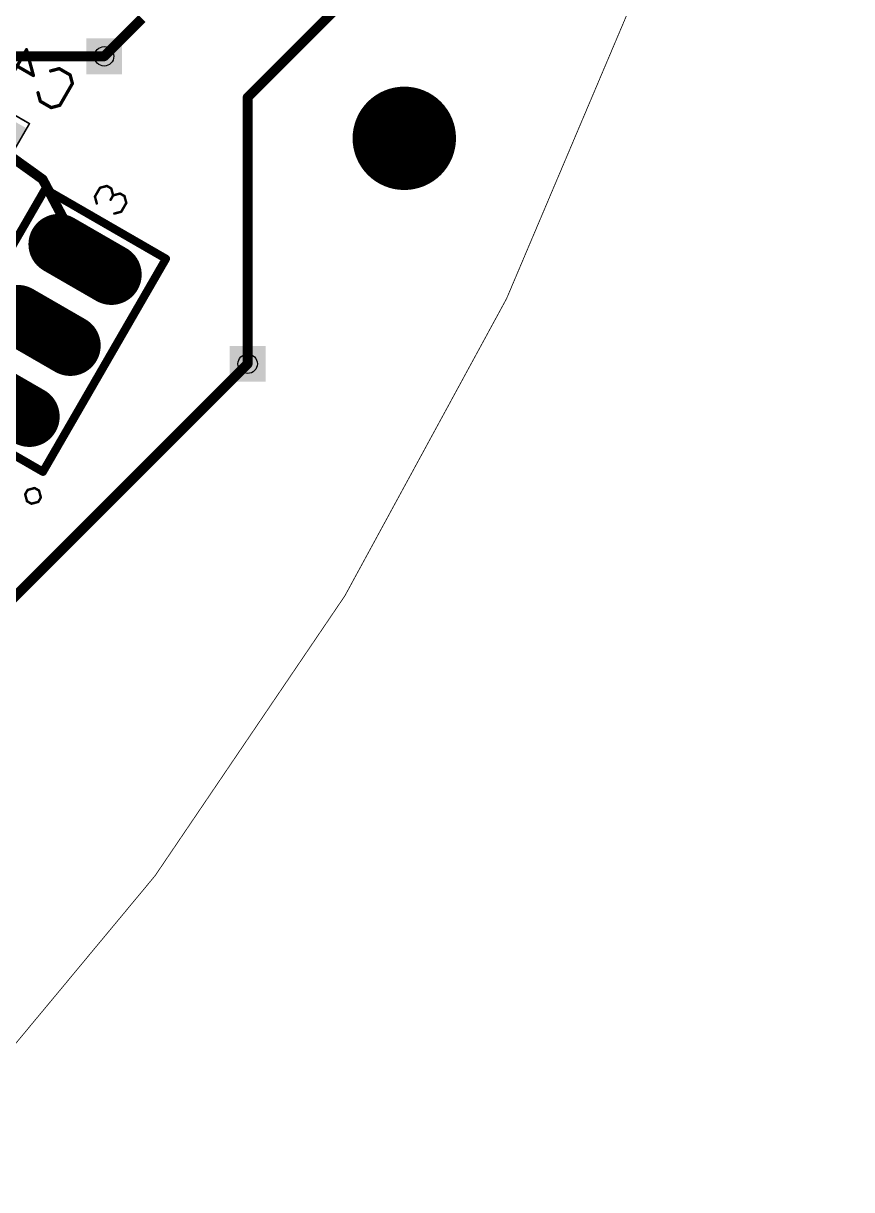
# Model space of a CAD drawing. Extents: x 4 to 288, y -28 to 191.
# Drawn here: x 218.48 to 244.13, y 26.49 to 62.62 of the extents above; entities that cross this region are included whole.
import ezdxf

# ---------------------------------------------------------------- set-up
doc = ezdxf.new("R2010")
doc.units = 0
doc.header["$MEASUREMENT"] = 0
doc.layers.get('0').update_dxf_attribs({"linetype": 'CONTINUOUS'})
for name, color, linetype in [('1', 22, 'CONTINUOUS'), ('16', 175, 'CONTINUOUS'), ('17', 82, 'CONTINUOUS'), ('18', 82, 'CONTINUOUS'), ('20', 7, 'CONTINUOUS'), ('21', 2, 'CONTINUOUS'), ('23', 7, 'CONTINUOUS'), ('25', 2, 'CONTINUOUS'), ('26', 3, 'CONTINUOUS'), ('29', 253, 'CONTINUOUS'), ('30', 253, 'CONTINUOUS'), ('40', 175, 'CONTINUOUS'), ('44', 253, 'CONTINUOUS')]:
    doc.layers.add(name, color=color, linetype=linetype)

# ---------------------------------------------------------------- blocks, each defined once
blk = doc.blocks.new('LONGP100')
at = {"const_width": 1}
blk.add_lwpolyline([(-0.5, 0), (0.5, 0)], dxfattribs=at)
at = {"const_width": 0.5}
for points in [[(-0.5, 0.25, 1), (-0.5, -0.25)], [(0.5, -0.25, 1), (0.5, 0.25)]]:
    blk.add_lwpolyline(points, format="xyb", dxfattribs=at)
blk = doc.blocks.new('RECT')
blk.add_solid([(-0.5, -0.5), (0.5, -0.5), (-0.5, 0.5), (0.5, 0.5)])
blk = doc.blocks.new('SQUAREV')
blk.add_solid([(-0.5, -0.5), (0.5, -0.5), (-0.5, 0.5), (0.5, 0.5)])

msp = doc.modelspace()

# ---------------------------------------------------------------- linework, layer by layer
at = {"layer": '1', "const_width": 0.3048}
for points in [[(220.98, 61.595), (204.47, 61.595)], [(195.3565, 22.0015), (225.425, 52.07)]]:
    msp.add_lwpolyline(points, dxfattribs=at)
at = {"layer": '1', "const_width": 0.1524}
for points in [[(220.98, 61.5188, 1), (220.98, 61.6712)], [(225.4789, 52.0161, 1), (225.3711, 52.1239)]]:
    msp.add_lwpolyline(points, format="xyb", dxfattribs=at)
at = {"layer": '16', "const_width": 0.3048}
for points in [[(225.425, 60.325), (230.505, 65.405)], [(222.1548, 62.7698), (220.98, 61.595)], [(225.425, 52.07), (225.425, 60.325)], [(217.2794, 59.0724), (219.075, 57.785)], [(219.075, 57.785), (220.3895, 55.3035)]]:
    msp.add_lwpolyline(points, dxfattribs=at)
at = {"layer": '16', "const_width": 0.1524}
for points in [[(220.9261, 61.6489, 1), (221.0339, 61.5411)], [(225.5012, 60.325, 1), (225.3488, 60.325)], [(225.3711, 60.3789, 1), (225.4789, 60.2711)], [(219.1423, 57.8207, 1), (219.0077, 57.7493)], [(219.0306, 57.7231, 1), (219.1194, 57.8469)], [(220.3221, 55.2678, 1), (220.4568, 55.3391)], [(225.3488, 52.07, 1), (225.5012, 52.07)]]:
    msp.add_lwpolyline(points, format="xyb", dxfattribs=at)
at = {"layer": '20', "const_width": 0.0254}
msp.add_lwpolyline([(71.1264, 186.0347, 2.9429), (202.1142, 186.0347)], format="xyb", dxfattribs=at)
at = {"layer": '20'}
msp.add_circle((230.2764, 59.055), 1.5, dxfattribs=at)
at = {"layer": '21'}
for points, const_width in [([(215.3447, 50.8837), (219.1547, 57.4828)], 0.254), ([(222.8942, 55.3238), (219.1547, 57.4828)], 0.254), ([(220.6951, 57.2508), (220.8519, 57.5223)], 0.0762), ([(220.8519, 57.5223), (221.066, 57.5797)], 0.0762), ([(221.066, 57.5797), (221.2018, 57.5013)], 0.0762), ([(221.2018, 57.5013), (221.2591, 57.2872)], 0.0762), ([(220.7525, 57.0366), (220.6951, 57.2508)], 0.0762), ([(221.2591, 57.2872), (221.1808, 57.1514)], 0.0762), ([(221.2591, 57.2872), (221.4733, 57.3445)], 0.0762), ([(221.4733, 57.3445), (221.6091, 57.2661)], 0.0762), ([(221.6664, 57.052), (221.5097, 56.7805)], 0.0762), ([(221.6091, 57.2661), (221.6664, 57.052)], 0.0762), ([(221.5097, 56.7805), (221.2955, 56.7231)], 0.0762), ([(219.0842, 48.7247), (222.8942, 55.3238)], 0.254), ([(219.0842, 48.7247), (215.3447, 50.8837)], 0.254)]:
    msp.add_lwpolyline(points, dxfattribs=dict(at, const_width=const_width))
for points, const_width in [([(219.1865, 57.5378, 1), (219.1229, 57.4278)], 0.127), ([(219.2097, 57.4511, 1), (219.0997, 57.5146)], 0.127), ([(220.8469, 57.5407, 1), (220.8568, 57.5039)], 0.0381), ([(220.8683, 57.5128, 1), (220.8354, 57.5318)], 0.0381), ([(221.0755, 57.5962, 1), (221.0565, 57.5632)], 0.0381), ([(221.0709, 57.5613, 1), (221.0611, 57.5981)], 0.0381), ([(221.2202, 57.5062, 1), (221.1834, 57.4964)], 0.0381), ([(221.1922, 57.4848, 1), (221.2113, 57.5178)], 0.0381), ([(220.7135, 57.2557, 1), (220.6767, 57.2458)], 0.0381), ([(220.6786, 57.2603, 1), (220.7116, 57.2412)], 0.0381), ([(221.1643, 57.1609, 1), (221.1973, 57.1419)], 0.0381), ([(221.2542, 57.3056, 1), (221.2641, 57.2687)], 0.0381), ([(221.2407, 57.2822, 1), (221.2775, 57.2921)], 0.0381), ([(221.2756, 57.2776, 1), (221.2426, 57.2967)], 0.0381), ([(221.4828, 57.361, 1), (221.4638, 57.328)], 0.0381), ([(221.4782, 57.3261, 1), (221.4684, 57.3629)], 0.0381), ([(221.6275, 57.2711, 1), (221.5907, 57.2612)], 0.0381), ([(221.5995, 57.2496, 1), (221.6186, 57.2826)], 0.0381), ([(221.6829, 57.0425, 1), (221.6499, 57.0615)], 0.0381), ([(220.7341, 57.0317, 1), (220.7709, 57.0416)], 0.0381), ([(221.2906, 56.7415, 1), (221.3005, 56.7047)], 0.0381), ([(221.4932, 56.79, 1), (221.5262, 56.7709)], 0.0381), ([(221.5146, 56.7621, 1), (221.5047, 56.7989)], 0.0381), ([(221.648, 57.0471, 1), (221.6848, 57.0569)], 0.0381), ([(222.9492, 55.2921, 1), (222.8392, 55.3556)], 0.127), ([(222.8624, 55.2688, 1), (222.9259, 55.3788)], 0.127), ([(219.0292, 48.7565, 1), (219.1392, 48.693)], 0.127), ([(219.0524, 48.6697, 1), (219.1159, 48.7797)], 0.127)]:
    msp.add_lwpolyline(points, format="xyb", dxfattribs=dict(at, const_width=const_width))
at = {"layer": '23'}
msp.add_point((219.1195, 53.1038), dxfattribs=at)
at = {"layer": '25', "const_width": 0.0762}
for points in [[(218.5345, 48.0278), (218.6129, 48.1635)], [(218.5919, 47.8136), (218.5345, 48.0278)], [(218.6129, 48.1635), (218.8271, 48.2209)], [(218.8271, 48.2209), (218.9628, 48.1425)], [(218.9628, 48.1425), (219.0202, 47.9284)], [(218.7277, 47.7352), (218.5919, 47.8136)], [(218.9418, 47.7926), (218.7277, 47.7352)], [(219.0202, 47.9284), (218.9418, 47.7926)]]:
    msp.add_lwpolyline(points, dxfattribs=at)
at = {"layer": '25', "const_width": 0.0381}
for points in [[(218.5529, 48.0327, 1), (218.5161, 48.0228)], [(218.518, 48.0373, 1), (218.551, 48.0182)], [(218.608, 48.1819, 1), (218.6178, 48.1451)], [(218.6294, 48.154, 1), (218.5964, 48.1731)], [(218.8366, 48.2374, 1), (218.8175, 48.2044)], [(218.832, 48.2025, 1), (218.8221, 48.2393)], [(218.9812, 48.1475, 1), (218.9444, 48.1376)], [(218.9533, 48.126, 1), (218.9724, 48.159)], [(218.6014, 47.8301, 1), (218.5824, 47.7971)], [(218.5735, 47.8087, 1), (218.6103, 47.8185)], [(218.7227, 47.7536, 1), (218.7326, 47.7168)], [(218.7181, 47.7187, 1), (218.7372, 47.7517)], [(218.9253, 47.8021, 1), (218.9583, 47.7831)], [(218.9468, 47.7742, 1), (218.9369, 47.811)], [(219.0018, 47.9235, 1), (219.0386, 47.9333)], [(219.0367, 47.9189, 1), (219.0037, 47.9379)]]:
    msp.add_lwpolyline(points, format="xyb", dxfattribs=at)
at = {"layer": '26', "const_width": 0.1016}
for points in [[(217.9914, 60.7859), (218.5761, 61.7986)], [(218.5761, 61.7986), (218.7901, 60.9999)], [(218.7901, 60.9999), (218.1149, 61.3897)], [(219.3226, 61.1426), (219.5888, 61.2139)], [(219.5888, 61.2139), (219.9264, 61.019)], [(219.9264, 61.019), (219.9977, 60.7528)], [(219.9977, 60.7528), (219.6079, 60.0776)], [(219.0041, 60.2012), (218.9328, 60.4674)], [(219.3417, 60.0063), (219.0041, 60.2012)], [(219.6079, 60.0776), (219.3417, 60.0063)]]:
    msp.add_lwpolyline(points, dxfattribs=at)
at = {"layer": '26', "const_width": 0.0508}
for points in [[(218.6006, 61.8052, 1), (218.5515, 61.792)], [(218.5981, 61.7859, 1), (218.5541, 61.8113)], [(219.316, 61.1671, 1), (219.3291, 61.118)], [(219.6015, 61.2359, 1), (219.5761, 61.1919)], [(219.5954, 61.1894, 1), (219.5822, 61.2385)], [(219.9509, 61.0256, 1), (219.9018, 61.0124)], [(219.9137, 60.997, 1), (219.9391, 61.041)], [(218.7655, 60.9933, 1), (218.8146, 61.0065)], [(218.7774, 60.9779, 1), (218.8028, 61.0219)], [(219.9732, 60.7462, 1), (220.0222, 60.7594)], [(220.0197, 60.7401, 1), (219.9757, 60.7655)], [(218.9573, 60.474, 1), (218.9082, 60.4609)], [(219.0168, 60.2232, 1), (218.9914, 60.1792)], [(218.9796, 60.1946, 1), (219.0286, 60.2078)], [(219.3351, 60.0308, 1), (219.3482, 59.9818)], [(219.329, 59.9843, 1), (219.3544, 60.0283)], [(219.5859, 60.0903, 1), (219.6299, 60.0649)], [(219.6145, 60.0531, 1), (219.6013, 60.1022)]]:
    msp.add_lwpolyline(points, format="xyb", dxfattribs=at)
at = {"layer": '29', "const_width": 1.6016}
msp.add_lwpolyline([(230.2764, 58.2542, 1), (230.2764, 59.8558, 1), (230.2764, 58.2542)], format="xyb", dxfattribs=at)
at = {"layer": '30', "const_width": 1.6016}
msp.add_lwpolyline([(230.2764, 58.2542, 1), (230.2764, 59.8558, 1), (230.2764, 58.2542)], format="xyb", dxfattribs=at)
at = {"layer": '40', "const_width": 0.0508}
for points in [[(218.6673, 59.5101), (216.9647, 60.4931)], [(216.1943, 55.2267), (218.6673, 59.5101)]]:
    msp.add_lwpolyline(points, dxfattribs=at)
at = {"layer": '40', "const_width": 0.0254}
for points in [[(218.6783, 59.5038, 1), (218.6563, 59.5165)], [(218.6609, 59.4991, 1), (218.6736, 59.5211)]]:
    msp.add_lwpolyline(points, format="xyb", dxfattribs=at)
at = {"layer": '44'}
for centre, radius in [((220.98, 61.595), 0.3), ((220.3895, 55.3035), 0.4), ((219.1195, 53.1038), 0.4), ((225.425, 52.07), 0.3)]:
    msp.add_circle(centre, radius, dxfattribs=at)

# ---------------------------------------------------------------- block references
at = {"layer": '17', "xscale": 1.6764, "yscale": 1.6764, "rotation": 150}
for p in [(220.3895, 55.3035), (220.3895, 55.3035), (219.1195, 53.1038), (219.1195, 53.1038), (217.8495, 50.9041), (217.8495, 50.9041)]:
    msp.add_blockref('LONGP100', p, dxfattribs=at)
at = {"layer": '18', "xscale": 1.108, "yscale": 1.108}
for p in [(220.98, 61.595), (220.98, 61.595), (225.425, 52.07), (225.425, 52.07)]:
    msp.add_blockref('SQUAREV', p, dxfattribs=at)
at = {"layer": '29', "xscale": 1.8796, "yscale": 1.8796, "rotation": 150}
for p in [(220.3895, 55.3035), (219.1195, 53.1038), (217.8495, 50.9041)]:
    msp.add_blockref('LONGP100', p, dxfattribs=at)
at = {"layer": '30'}
for name, p, xscale, yscale, rotation in [('RECT', (217.2794, 59.0724), 1.8032, 2.0032, 240), ('LONGP100', (220.3895, 55.3035), 1.8796, 1.8796, 150), ('LONGP100', (219.1195, 53.1038), 1.8796, 1.8796, 150), ('LONGP100', (217.8495, 50.9041), 1.8796, 1.8796, 150)]:
    msp.add_blockref(name, p, dxfattribs=dict(at, xscale=xscale, yscale=yscale, rotation=rotation))

doc.saveas('drawing.dxf')
